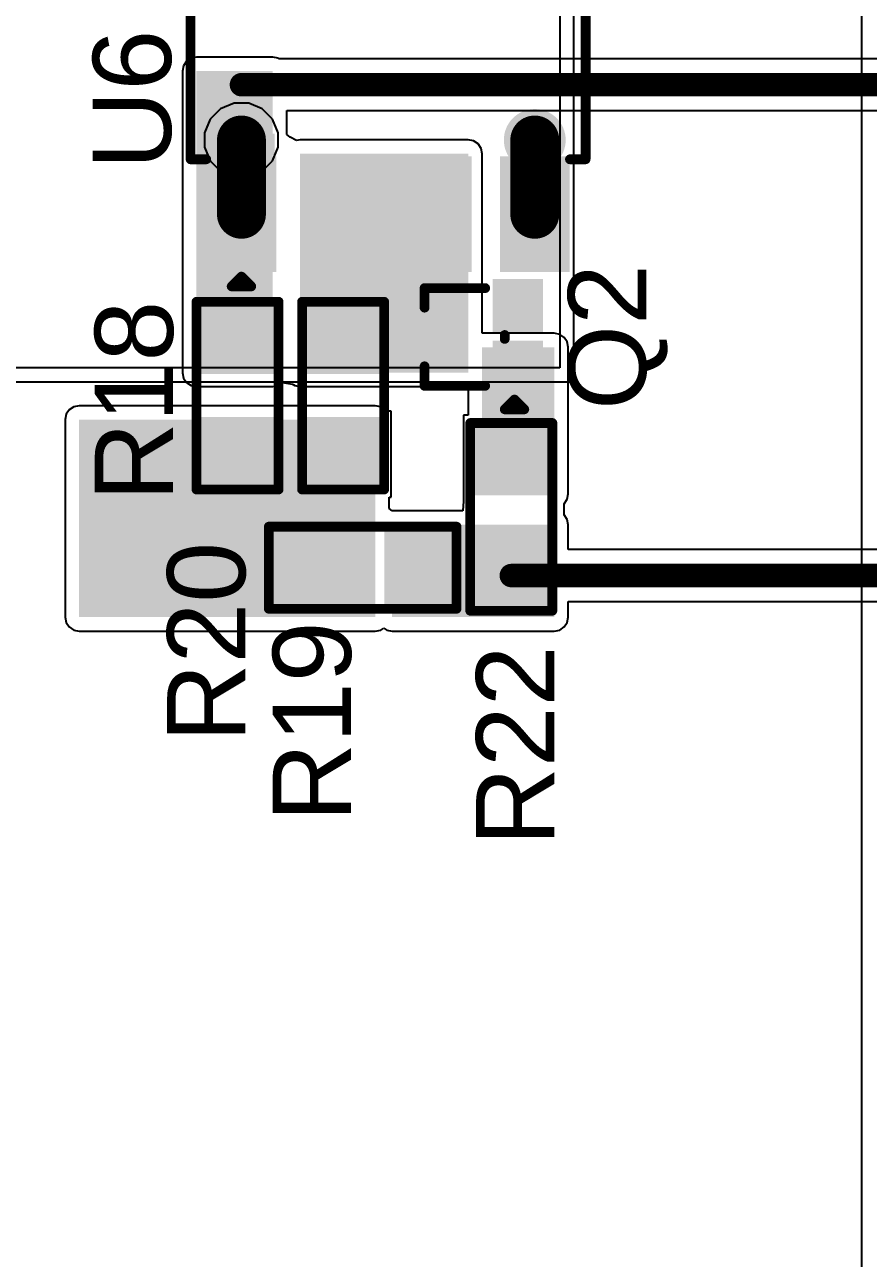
# Model space of a CAD drawing. Header units: millimetres. Extents: x -3 to 175, y -4 to 177.
# Drawn here: x 15.52 to 26.48, y 111.7 to 127.73 of the extents above; entities that cross this region are included whole.
import ezdxf

# ---------------------------------------------------------------- set-up
doc = ezdxf.new("R2010")
doc.units = ezdxf.units.MM
for name, color, linetype in [('BottomLayer', 5, 'Continuous'), ('BottomSolder', 6, 'Continuous'), ('TopLayer', 1, 'Continuous'), ('TopOverlay', 2, 'Continuous'), ('TopPaste', 8, 'Continuous'), ('TopSolder', 216, 'Continuous'), ('ViaHoleLayer', 16, 'Continuous')]:
    doc.layers.add(name, color=color, linetype=linetype)
doc.styles.add('Arial', font='', dxfattribs={"height": 0.2})
doc.styles.get('Arial').set_extended_font_data('Arial')

# ---------------------------------------------------------------- blocks, each defined once
blk = doc.blocks.new('SOP_8_52')
at = {"layer": 'TopLayer'}
for points in [[(-3.39999955, 2.25500057), (-2.09999961, 2.25500057), (-2.09999961, 1.55499943), (-3.39999955, 1.55499943)], [(2.09999961, 2.25500057), (3.39999955, 2.25500057), (3.39999955, 1.55499943), (2.09999961, 1.55499943)], [(-3.39999955, 0.98500057), (-2.09999961, 0.98500057), (-2.09999961, 0.28499943), (-3.39999955, 0.28499943)], [(2.09999961, 0.98500057), (3.39999955, 0.98500057), (3.39999955, 0.28499943), (2.09999961, 0.28499943)], [(-3.39999955, -0.28499943), (-2.09999961, -0.28499943), (-2.09999961, -0.98500057), (-3.39999955, -0.98500057)], [(2.09999961, -0.28499943), (3.39999955, -0.28499943), (3.39999955, -0.98500057), (2.09999961, -0.98500057)], [(-3.39999955, -1.55499943), (-2.09999961, -1.55499943), (-2.09999961, -2.25500057), (-3.39999955, -2.25500057)], [(2.09999961, -1.55499943), (3.39999955, -1.55499943), (3.39999955, -2.25500057), (2.09999961, -2.25500057)]]:
    blk.add_hatch(color=1, dxfattribs=at).paths.add_polyline_path(points)
at = {"layer": 'TopOverlay'}
blk.add_hatch(color=2, dxfattribs=at).paths.add_polyline_path([(-1.9812, 1.4732), (-1.7018, 1.4732), (-1.7018, 2.1336), (-1.9812, 2.1336)])
at = {"layer": 'TopPaste'}
for points in [[(-3.39999955, 2.25500057), (-2.09999961, 2.25500057), (-2.09999961, 1.55499943), (-3.39999955, 1.55499943)], [(2.09999961, 2.25500057), (3.39999955, 2.25500057), (3.39999955, 1.55499943), (2.09999961, 1.55499943)], [(-3.39999955, 0.98500057), (-2.09999961, 0.98500057), (-2.09999961, 0.28499943), (-3.39999955, 0.28499943)], [(2.09999961, 0.98500057), (3.39999955, 0.98500057), (3.39999955, 0.28499943), (2.09999961, 0.28499943)], [(-3.39999955, -0.28499943), (-2.09999961, -0.28499943), (-2.09999961, -0.98500057), (-3.39999955, -0.98500057)], [(2.09999961, -0.28499943), (3.39999955, -0.28499943), (3.39999955, -0.98500057), (2.09999961, -0.98500057)], [(-3.39999955, -1.55499943), (-2.09999961, -1.55499943), (-2.09999961, -2.25500057), (-3.39999955, -2.25500057)], [(2.09999961, -1.55499943), (3.39999955, -1.55499943), (3.39999955, -2.25500057), (2.09999961, -2.25500057)]]:
    blk.add_hatch(color=8, dxfattribs=at).paths.add_polyline_path(points)
at = {"layer": 'TopSolder'}
for points in [[(-3.501599549999999, 2.35660057), (-1.99839961, 2.35660057), (-1.99839961, 1.45339943), (-3.501599549999999, 1.45339943)], [(1.99839961, 2.35660057), (3.501599549999999, 2.35660057), (3.501599549999999, 1.45339943), (1.99839961, 1.45339943)], [(-3.501599549999999, 1.08660057), (-1.99839961, 1.08660057), (-1.99839961, 0.18339943), (-3.501599549999999, 0.18339943)], [(1.99839961, 1.08660057), (3.501599549999999, 1.08660057), (3.501599549999999, 0.18339943), (1.99839961, 0.18339943)], [(-3.501599549999999, -0.18339943), (-1.99839961, -0.18339943), (-1.99839961, -1.08660057), (-3.501599549999999, -1.08660057)], [(1.99839961, -0.18339943), (3.501599549999999, -0.18339943), (3.501599549999999, -1.08660057), (1.99839961, -1.08660057)], [(-3.501599549999999, -1.45339943), (-1.99839961, -1.45339943), (-1.99839961, -2.35660057), (-3.501599549999999, -2.35660057)], [(1.99839961, -1.45339943), (3.501599549999999, -1.45339943), (3.501599549999999, -2.35660057), (1.99839961, -2.35660057)]]:
    blk.add_hatch(color=216, dxfattribs=at).paths.add_polyline_path(points)
at = {"layer": 'TopOverlay', "const_width": 0.127}
for points in [[(-2.03559918, 2.5654), (-2.03559918, 2.3622)], [(-2.03559918, 2.5654), (2.02840082, 2.5654)], [(2.02840082, 2.5654), (2.02840082, 2.3622)], [(-3.68659918, 2.032), (-3.68659918, 1.778)], [(-3.68659918, 2.032), (-3.55959918, 1.905)], [(-3.55959918, 1.905), (-3.68659918, 1.778)], [(-2.03559918, -2.3622), (-2.03559918, -2.5654)], [(2.02840082, -2.3622), (2.02840082, -2.5654)], [(-2.03559918, -2.5654), (2.02840082, -2.5654)]]:
    blk.add_lwpolyline(points, dxfattribs=at)
at = {"layer": 'TopOverlay', "const_width": 0.0635}
for points in [[(-2.06734918, 2.5654, 1), (-2.00384918, 2.5654, 1)], [(-2.06734918, 2.5654, 1), (-2.00384918, 2.5654, 1)], [(1.99665082, 2.5654, 1), (2.06015082, 2.5654, 1)], [(1.99665082, 2.5654, 1), (2.06015082, 2.5654, 1)], [(-2.06734918, 2.3622, 1), (-2.00384918, 2.3622, 1)], [(1.99665082, 2.3622, 1), (2.06015082, 2.3622, 1)], [(-3.71834918, 2.032, 1), (-3.65484918, 2.032, 1)], [(-3.71834918, 2.032, 1), (-3.65484918, 2.032, 1)], [(-3.59134918, 1.905, 1), (-3.52784918, 1.905, 1)], [(-3.59134918, 1.905, 1), (-3.52784918, 1.905, 1)], [(-3.71834918, 1.778, 1), (-3.65484918, 1.778, 1)], [(-3.71834918, 1.778, 1), (-3.65484918, 1.778, 1)], [(-2.06734918, -2.3622, 1), (-2.00384918, -2.3622, 1)], [(1.99665082, -2.3622, 1), (2.06015082, -2.3622, 1)], [(-2.06734918, -2.5654, 1), (-2.00384918, -2.5654, 1)], [(-2.06734918, -2.5654, 1), (-2.00384918, -2.5654, 1)], [(1.99665082, -2.5654, 1), (2.06015082, -2.5654, 1)], [(1.99665082, -2.5654, 1), (2.06015082, -2.5654, 1)]]:
    blk.add_lwpolyline(points, format="xyb", close=True, dxfattribs=at)
blk = doc.blocks.new('R___0603_67')
at = {"layer": 'TopLayer'}
for points in [[(-0.3809999999999999, 0.4445), (-0.3809999999999999, -0.4445), (-1.143, -0.4445), (-1.143, 0.4445)], [(1.143, 0.4445), (1.143, -0.4445), (0.3809999999999999, -0.4445), (0.3809999999999999, 0.4445)]]:
    blk.add_hatch(color=1, dxfattribs=at).paths.add_polyline_path(points)
at = {"layer": 'TopPaste'}
for points in [[(-0.3809999999999999, 0.4445), (-0.3809999999999999, -0.4445), (-1.143, -0.4445), (-1.143, 0.4445)], [(1.143, 0.4445), (1.143, -0.4445), (0.3809999999999999, -0.4445), (0.3809999999999999, 0.4445)]]:
    blk.add_hatch(color=8, dxfattribs=at).paths.add_polyline_path(points)
at = {"layer": 'TopSolder'}
for points in [[(-0.2794, 0.5460999999999999), (-0.2794, -0.5460999999999999), (-1.2446, -0.5460999999999999), (-1.2446, 0.5460999999999999)], [(1.2446, 0.5460999999999999), (1.2446, -0.5460999999999999), (0.2794, -0.5460999999999999), (0.2794, 0.5460999999999999)]]:
    blk.add_hatch(color=216, dxfattribs=at).paths.add_polyline_path(points)
at = {"layer": 'TopOverlay', "const_width": 0.127}
for points in [[(-1.2192, -0.5334), (-1.2192, 0.5334)], [(1.2192, 0.5334), (-1.2192, 0.5334)], [(1.2192, -0.5334), (1.2192, 0.5334)], [(1.2192, -0.5334), (-1.2192, -0.5334)]]:
    blk.add_lwpolyline(points, dxfattribs=at)
at = {"layer": 'TopOverlay', "const_width": 0.0635}
for points in [[(-1.25095, 0.5334, 1), (-1.18745, 0.5334, 1)], [(-1.25095, 0.5334, 1), (-1.18745, 0.5334, 1)], [(1.18745, 0.5334, 1), (1.25095, 0.5334, 1)], [(1.18745, 0.5334, 1), (1.25095, 0.5334, 1)], [(-1.25095, -0.5334, 1), (-1.18745, -0.5334, 1)], [(-1.25095, -0.5334, 1), (-1.18745, -0.5334, 1)], [(1.18745, -0.5334, 1), (1.25095, -0.5334, 1)], [(1.18745, -0.5334, 1), (1.25095, -0.5334, 1)]]:
    blk.add_lwpolyline(points, format="xyb", close=True, dxfattribs=at)
blk = doc.blocks.new('R___0603_69')
at = {"layer": 'TopLayer'}
for points in [[(-0.3809999999999999, 0.4445), (-0.3809999999999999, -0.4445), (-1.143, -0.4445), (-1.143, 0.4445)], [(1.143, 0.4445), (1.143, -0.4445), (0.3809999999999999, -0.4445), (0.3809999999999999, 0.4445)]]:
    blk.add_hatch(color=1, dxfattribs=at).paths.add_polyline_path(points)
at = {"layer": 'TopPaste'}
for points in [[(-0.3809999999999999, 0.4445), (-0.3809999999999999, -0.4445), (-1.143, -0.4445), (-1.143, 0.4445)], [(1.143, 0.4445), (1.143, -0.4445), (0.3809999999999999, -0.4445), (0.3809999999999999, 0.4445)]]:
    blk.add_hatch(color=8, dxfattribs=at).paths.add_polyline_path(points)
at = {"layer": 'TopSolder'}
for points in [[(-0.2794, 0.5460999999999999), (-0.2794, -0.5460999999999999), (-1.2446, -0.5460999999999999), (-1.2446, 0.5460999999999999)], [(1.2446, 0.5460999999999999), (1.2446, -0.5460999999999999), (0.2794, -0.5460999999999999), (0.2794, 0.5460999999999999)]]:
    blk.add_hatch(color=216, dxfattribs=at).paths.add_polyline_path(points)
at = {"layer": 'TopOverlay', "const_width": 0.127}
for points in [[(-1.2192, -0.5334), (-1.2192, 0.5334)], [(1.2192, 0.5334), (-1.2192, 0.5334)], [(1.2192, -0.5334), (1.2192, 0.5334)], [(1.2192, -0.5334), (-1.2192, -0.5334)]]:
    blk.add_lwpolyline(points, dxfattribs=at)
at = {"layer": 'TopOverlay', "const_width": 0.0635}
for points in [[(-1.25095, 0.5334, 1), (-1.18745, 0.5334, 1)], [(-1.25095, 0.5334, 1), (-1.18745, 0.5334, 1)], [(1.18745, 0.5334, 1), (1.25095, 0.5334, 1)], [(1.18745, 0.5334, 1), (1.25095, 0.5334, 1)], [(-1.25095, -0.5334, 1), (-1.18745, -0.5334, 1)], [(-1.25095, -0.5334, 1), (-1.18745, -0.5334, 1)], [(1.18745, -0.5334, 1), (1.25095, -0.5334, 1)], [(1.18745, -0.5334, 1), (1.25095, -0.5334, 1)]]:
    blk.add_lwpolyline(points, format="xyb", close=True, dxfattribs=at)
blk = doc.blocks.new('R___0603_70')
at = {"layer": 'TopLayer'}
for points in [[(-0.3809999999999999, 0.4445), (-0.3809999999999999, -0.4445), (-1.143, -0.4445), (-1.143, 0.4445)], [(1.143, 0.4445), (1.143, -0.4445), (0.3809999999999999, -0.4445), (0.3809999999999999, 0.4445)]]:
    blk.add_hatch(color=1, dxfattribs=at).paths.add_polyline_path(points)
at = {"layer": 'TopPaste'}
for points in [[(-0.3809999999999999, 0.4445), (-0.3809999999999999, -0.4445), (-1.143, -0.4445), (-1.143, 0.4445)], [(1.143, 0.4445), (1.143, -0.4445), (0.3809999999999999, -0.4445), (0.3809999999999999, 0.4445)]]:
    blk.add_hatch(color=8, dxfattribs=at).paths.add_polyline_path(points)
at = {"layer": 'TopSolder'}
for points in [[(-0.2794, 0.5460999999999999), (-0.2794, -0.5460999999999999), (-1.2446, -0.5460999999999999), (-1.2446, 0.5460999999999999)], [(1.2446, 0.5460999999999999), (1.2446, -0.5460999999999999), (0.2794, -0.5460999999999999), (0.2794, 0.5460999999999999)]]:
    blk.add_hatch(color=216, dxfattribs=at).paths.add_polyline_path(points)
at = {"layer": 'TopOverlay', "const_width": 0.127}
for points in [[(-1.2192, 0.5334), (-1.2192, -0.5334)], [(1.2192, 0.5334), (-1.2192, 0.5334)], [(1.2192, 0.5334), (1.2192, -0.5334)], [(1.2192, -0.5334), (-1.2192, -0.5334)]]:
    blk.add_lwpolyline(points, dxfattribs=at)
at = {"layer": 'TopOverlay', "const_width": 0.0635}
for points in [[(-1.25095, 0.5334, 1), (-1.18745, 0.5334, 1)], [(-1.25095, 0.5334, 1), (-1.18745, 0.5334, 1)], [(1.18745, 0.5334, 1), (1.25095, 0.5334, 1)], [(1.18745, 0.5334, 1), (1.25095, 0.5334, 1)], [(-1.25095, -0.5334, 1), (-1.18745, -0.5334, 1)], [(-1.25095, -0.5334, 1), (-1.18745, -0.5334, 1)], [(1.18745, -0.5334, 1), (1.25095, -0.5334, 1)], [(1.18745, -0.5334, 1), (1.25095, -0.5334, 1)]]:
    blk.add_lwpolyline(points, format="xyb", close=True, dxfattribs=at)
blk = doc.blocks.new('R___0603_71')
at = {"layer": 'TopLayer'}
for points in [[(-0.3809999999999999, 0.4445), (-0.3809999999999999, -0.4445), (-1.143, -0.4445), (-1.143, 0.4445)], [(1.143, 0.4445), (1.143, -0.4445), (0.3809999999999999, -0.4445), (0.3809999999999999, 0.4445)]]:
    blk.add_hatch(color=1, dxfattribs=at).paths.add_polyline_path(points)
at = {"layer": 'TopPaste'}
for points in [[(-0.3809999999999999, 0.4445), (-0.3809999999999999, -0.4445), (-1.143, -0.4445), (-1.143, 0.4445)], [(1.143, 0.4445), (1.143, -0.4445), (0.3809999999999999, -0.4445), (0.3809999999999999, 0.4445)]]:
    blk.add_hatch(color=8, dxfattribs=at).paths.add_polyline_path(points)
at = {"layer": 'TopSolder'}
for points in [[(-0.2794, 0.5460999999999999), (-0.2794, -0.5460999999999999), (-1.2446, -0.5460999999999999), (-1.2446, 0.5460999999999999)], [(1.2446, 0.5460999999999999), (1.2446, -0.5460999999999999), (0.2794, -0.5460999999999999), (0.2794, 0.5460999999999999)]]:
    blk.add_hatch(color=216, dxfattribs=at).paths.add_polyline_path(points)
at = {"layer": 'TopOverlay', "const_width": 0.127}
for points in [[(-1.2192, 0.5334), (-1.2192, -0.5334)], [(-1.2192, 0.5334), (1.2192, 0.5334)], [(1.2192, 0.5334), (1.2192, -0.5334)], [(-1.2192, -0.5334), (1.2192, -0.5334)]]:
    blk.add_lwpolyline(points, dxfattribs=at)
at = {"layer": 'TopOverlay', "const_width": 0.0635}
for points in [[(-1.25095, 0.5334, 1), (-1.18745, 0.5334, 1)], [(-1.25095, 0.5334, 1), (-1.18745, 0.5334, 1)], [(1.18745, 0.5334, 1), (1.25095, 0.5334, 1)], [(1.18745, 0.5334, 1), (1.25095, 0.5334, 1)], [(-1.25095, -0.5334, 1), (-1.18745, -0.5334, 1)], [(-1.25095, -0.5334, 1), (-1.18745, -0.5334, 1)], [(1.18745, -0.5334, 1), (1.25095, -0.5334, 1)], [(1.18745, -0.5334, 1), (1.25095, -0.5334, 1)]]:
    blk.add_lwpolyline(points, format="xyb", close=True, dxfattribs=at)
blk = doc.blocks.new('SOT_723_93')
at = {"layer": 'TopLayer'}
for points in [[(-0.2499995, 0.7999996699999999), (0.2499995, 0.7999996699999999), (0.2499995, 0.35000057), (-0.2499995, 0.35000057)], [(-0.6499986999999999, -0.35000057), (-0.1499997, -0.35000057), (-0.1499997, -0.7999996699999999), (-0.6499986999999999, -0.7999996699999999)], [(0.15000224, -0.35000057), (0.65000124, -0.35000057), (0.65000124, -0.7999996699999999), (0.15000224, -0.7999996699999999)]]:
    blk.add_hatch(color=1, dxfattribs=at).paths.add_polyline_path(points)
at = {"layer": 'TopPaste'}
for points in [[(-0.2499995, 0.7999996699999999), (0.2499995, 0.7999996699999999), (0.2499995, 0.35000057), (-0.2499995, 0.35000057)], [(-0.6499986999999999, -0.35000057), (-0.1499997, -0.35000057), (-0.1499997, -0.7999996699999999), (-0.6499986999999999, -0.7999996699999999)], [(0.15000224, -0.35000057), (0.65000124, -0.35000057), (0.65000124, -0.7999996699999999), (0.15000224, -0.7999996699999999)]]:
    blk.add_hatch(color=8, dxfattribs=at).paths.add_polyline_path(points)
at = {"layer": 'TopSolder'}
for points in [[(-0.3515995, 0.90159967), (0.3515995, 0.90159967), (0.3515995, 0.24840057), (-0.3515995, 0.24840057)], [(-0.7515987, -0.24840057), (-0.0483997, -0.24840057), (-0.0483997, -0.90159967), (-0.7515987, -0.90159967)], [(0.04840223999999999, -0.24840057), (0.75160124, -0.24840057), (0.75160124, -0.90159967), (0.04840223999999999, -0.90159967)]]:
    blk.add_hatch(color=216, dxfattribs=at).paths.add_polyline_path(points)
at = {"layer": 'TopOverlay', "const_width": 0.127}
for points in [[(-0.635, 0.635), (-0.635, -0.1524)], [(-0.635, 0.635), (-0.3809999999999999, 0.635)], [(-0.635, 0.635), (-0.635, -0.1524)], [(-0.635, 0.635), (-0.3809999999999999, 0.635)], [(0.3809999999999999, 0.635), (0.635, 0.635)], [(0.635, 0.635), (0.635, -0.1524)], [(-0.9397999999999999, -0.4064), (-0.9397999999999999, -0.6604)], [(-0.9397999999999999, -0.4064), (-0.8128, -0.5334)], [(-0.8128, -0.5334), (-0.9397999999999999, -0.6604)], [(-0.0254, -0.4064), (0.0254, -0.4064)]]:
    blk.add_lwpolyline(points, dxfattribs=at)
at = {"layer": 'TopOverlay', "const_width": 0.0635}
for points in [[(-0.66675, 0.635, 1), (-0.60325, 0.635, 1)], [(-0.66675, 0.635, 1), (-0.60325, 0.635, 1)], [(-0.66675, 0.635, 1), (-0.60325, 0.635, 1)], [(-0.66675, 0.635, 1), (-0.60325, 0.635, 1)], [(-0.41275, 0.635, 1), (-0.34925, 0.635, 1)], [(-0.41275, 0.635, 1), (-0.34925, 0.635, 1)], [(0.34925, 0.635, 1), (0.41275, 0.635, 1)], [(0.60325, 0.635, 1), (0.66675, 0.635, 1)], [(0.60325, 0.635, 1), (0.66675, 0.635, 1)], [(-0.66675, -0.1524, 1), (-0.60325, -0.1524, 1)], [(-0.66675, -0.1524, 1), (-0.60325, -0.1524, 1)], [(0.60325, -0.1524, 1), (0.66675, -0.1524, 1)], [(-0.9715499999999999, -0.4064, 1), (-0.9080499999999999, -0.4064, 1)], [(-0.9715499999999999, -0.4064, 1), (-0.9080499999999999, -0.4064, 1)], [(-0.84455, -0.5334, 1), (-0.7810499999999999, -0.5334, 1)], [(-0.84455, -0.5334, 1), (-0.7810499999999999, -0.5334, 1)], [(-0.05714999999999999, -0.4064, 1), (0.00635, -0.4064, 1)], [(-0.00635, -0.4064, 1), (0.05714999999999999, -0.4064, 1)], [(-0.9715499999999999, -0.6604, 1), (-0.9080499999999999, -0.6604, 1)], [(-0.9715499999999999, -0.6604, 1), (-0.9080499999999999, -0.6604, 1)]]:
    blk.add_lwpolyline(points, format="xyb", close=True, dxfattribs=at)

msp = doc.modelspace()

# ---------------------------------------------------------------- hatches: boundary and pattern name
at = {"layer": 'BottomLayer'}
h = msp.add_hatch(color=5, dxfattribs=at)
edge = h.paths.add_edge_path()
edge.add_arc((18.33876698, 126.23123344), 0.2999994, 0, 360)
h = msp.add_hatch(color=5, dxfattribs=at)
edge = h.paths.add_edge_path()
edge.add_arc((22.14876698, 126.23123344), 0.2999994, 0, 360)
h = msp.add_hatch(color=5, dxfattribs=at)
edge = h.paths.add_edge_path()
edge.add_arc((16.63696698, 122.17403302), 0.2999994, 0, 360)
h = msp.add_hatch(color=5, dxfattribs=at)
edge = h.paths.add_edge_path()
edge.add_arc((16.63696698, 121.31043302), 0.2999994, 0, 360)
h = msp.add_hatch(color=5, dxfattribs=at)
edge = h.paths.add_edge_path()
edge.add_arc((16.63696698, 120.44683302), 0.2999994, 0, 360)
at = {"layer": 'BottomSolder'}
h = msp.add_hatch(color=6, dxfattribs=at)
edge = h.paths.add_edge_path()
edge.add_arc((18.33876698, 126.23123344), 0.4015993999999999, 0, 360)
h = msp.add_hatch(color=6, dxfattribs=at)
edge = h.paths.add_edge_path()
edge.add_arc((22.14876698, 126.23123344), 0.4015993999999999, 0, 360)
h = msp.add_hatch(color=6, dxfattribs=at)
edge = h.paths.add_edge_path()
edge.add_arc((16.63696698, 122.17403302), 0.4015993999999999, 0, 360)
h = msp.add_hatch(color=6, dxfattribs=at)
edge = h.paths.add_edge_path()
edge.add_arc((16.63696698, 121.31043302), 0.4015993999999999, 0, 360)
h = msp.add_hatch(color=6, dxfattribs=at)
edge = h.paths.add_edge_path()
edge.add_arc((16.63696698, 120.44683302), 0.4015993999999999, 0, 360)
at = {"layer": 'TopLayer'}
for points in [[(18.74520508, 127.127), (17.75460508, 127.127), (17.75460508, 123.20859788), (18.74520508, 123.20859788)], [(19.1008, 123.20860042), (21.2852, 123.20860042), (21.2852, 126.05340042), (19.1008, 126.05340042)], [(21.463, 121.63380042), (22.4028, 121.63380042), (22.4028, 123.53880042), (21.463, 123.53880042)], [(16.2306, 122.59903852), (16.2306, 120.03363852), (20.07777036, 120.03363852), (20.07777036, 122.59903852)], [(22.40280254, 120.03363344), (22.40280254, 121.2342), (20.29460254, 121.2342), (20.29460254, 120.03363344)]]:
    msp.add_hatch(color=1, dxfattribs=at).paths.add_polyline_path(points)
h = msp.add_hatch(color=1, dxfattribs=at)
edge = h.paths.add_edge_path()
edge.add_arc((18.33876698, 126.23123344), 0.2999994, 0, 360)
h = msp.add_hatch(color=1, dxfattribs=at)
edge = h.paths.add_edge_path()
edge.add_arc((22.14876698, 126.23123344), 0.2999994, 0, 360)
h = msp.add_hatch(color=1, dxfattribs=at)
edge = h.paths.add_edge_path()
edge.add_arc((16.63696698, 122.17403302), 0.2999994, 0, 360)
h = msp.add_hatch(color=1, dxfattribs=at)
edge = h.paths.add_edge_path()
edge.add_arc((16.63696698, 121.31043302), 0.2999994, 0, 360)
h = msp.add_hatch(color=1, dxfattribs=at)
edge = h.paths.add_edge_path()
edge.add_arc((16.63696698, 120.44683302), 0.2999994, 0, 360)
at = {"layer": 'TopSolder'}
h = msp.add_hatch(color=216, dxfattribs=at)
edge = h.paths.add_edge_path()
edge.add_arc((18.33876698, 126.23123344), 0.4015993999999999, 0, 360)
h = msp.add_hatch(color=216, dxfattribs=at)
edge = h.paths.add_edge_path()
edge.add_arc((22.14876698, 126.23123344), 0.4015993999999999, 0, 360)
h = msp.add_hatch(color=216, dxfattribs=at)
edge = h.paths.add_edge_path()
edge.add_arc((16.63696698, 122.17403302), 0.4015993999999999, 0, 360)
h = msp.add_hatch(color=216, dxfattribs=at)
edge = h.paths.add_edge_path()
edge.add_arc((16.63696698, 121.31043302), 0.4015993999999999, 0, 360)
h = msp.add_hatch(color=216, dxfattribs=at)
edge = h.paths.add_edge_path()
edge.add_arc((16.63696698, 120.44683302), 0.4015993999999999, 0, 360)
at = {"layer": 'ViaHoleLayer'}
h = msp.add_hatch(color=16, dxfattribs=at)
edge = h.paths.add_edge_path()
edge.add_arc((18.33876698, 126.23123344), 0.1499997, 0, 360)
h = msp.add_hatch(color=16, dxfattribs=at)
edge = h.paths.add_edge_path()
edge.add_arc((22.14876698, 126.23123344), 0.1499997, 0, 360)
h = msp.add_hatch(color=16, dxfattribs=at)
edge = h.paths.add_edge_path()
edge.add_arc((16.63696698, 122.17403302), 0.1499997, 0, 360)
h = msp.add_hatch(color=16, dxfattribs=at)
edge = h.paths.add_edge_path()
edge.add_arc((16.63696698, 121.31043302), 0.1499997, 0, 360)
h = msp.add_hatch(color=16, dxfattribs=at)
edge = h.paths.add_edge_path()
edge.add_arc((16.63696698, 120.44683302), 0.1499997, 0, 360)

# ---------------------------------------------------------------- linework, layer by layer
at = {"layer": 'BottomLayer'}
for p, q in [((26.3906, 161.5694), (26.3906, 123.0884)), ((22.6568, 123.0884), (22.6568, 153.27375492)), ((22.47551766, 132.83851766), (22.47551766, 123.26968234)), ((18.06811474, 126.63629232), (17.9337081, 126.50188568)), ((18.2437278, 126.70903284), (18.06811474, 126.63629232)), ((18.43380616, 126.70903284), (18.2437278, 126.70903284)), ((18.60941922, 126.63629232), (18.43380616, 126.70903284)), ((18.74382586, 126.50188568), (18.60941922, 126.63629232)), ((17.9337081, 126.50188568), (17.86096758, 126.32627262)), ((18.81656638, 126.32627262), (18.74382586, 126.50188568)), ((17.86096758, 126.32627262), (17.86096758, 126.13619426)), ((18.81656638, 126.13619426), (18.81656638, 126.32627262)), ((17.86096758, 126.13619426), (17.9337081, 125.9605812)), ((18.74382586, 125.9605812), (18.81656638, 126.13619426)), ((17.9337081, 125.9605812), (18.06811474, 125.82617456)), ((18.60941922, 125.82617456), (18.74382586, 125.9605812)), ((18.06811474, 125.82617456), (18.2437278, 125.75343404)), ((18.43380616, 125.75343404), (18.60941922, 125.82617456)), ((18.2437278, 125.75343404), (18.43380616, 125.75343404)), ((22.47551766, 123.26968234), (11.7856, 123.26968234)), ((11.7856, 123.0884), (22.6568, 123.0884)), ((26.3906, 123.0884), (26.3906, 111.56326938))]:
    msp.add_line(p, q, dxfattribs=at)
at = {"layer": 'TopLayer'}
for p, q in [((17.6264189, 127.25518618), (17.58712256, 127.19637248)), ((17.6852326, 127.29448252), (17.6264189, 127.25518618)), ((17.75460508, 127.30828234), (17.6852326, 127.29448252)), ((18.74520508, 127.30828234), (17.75460508, 127.30828234)), ((18.81457756, 127.29448252), (18.74520508, 127.30828234)), ((18.82751886, 127.28583636), (18.81457756, 127.29448252)), ((63.74151336, 127.28583636), (18.82751886, 127.28583636)), ((17.58712256, 127.19637248), (17.57332274, 127.127)), ((17.57332274, 127.127), (17.57332274, 123.20859534)), ((18.92648742, 126.30350914), (18.92648742, 126.6124976)), ((18.92648742, 126.6124976), (63.88096698, 126.6124976)), ((18.97072406, 126.26867812), (18.92648742, 126.30350914)), ((19.05348996, 126.22527206), (18.97072406, 126.26867812)), ((19.1008, 126.23468276), (19.05348996, 126.22527206)), ((21.2852, 126.23468276), (19.1008, 126.23468276)), ((21.35457248, 126.22088294), (21.2852, 126.23468276)), ((21.41338618, 126.1815866), (21.35457248, 126.22088294)), ((21.45268252, 126.1227729), (21.41338618, 126.1815866)), ((21.46648234, 126.05340042), (21.45268252, 126.1227729)), ((21.46648234, 123.72008276), (21.46648234, 126.05340042)), ((22.4028, 123.72008276), (21.46648234, 123.72008276)), ((22.47217248, 123.70628294), (22.4028, 123.72008276)), ((22.53098618, 123.6669866), (22.47217248, 123.70628294)), ((22.57028252, 123.6081729), (22.53098618, 123.6669866)), ((22.58408234, 123.53880042), (22.57028252, 123.6081729)), ((22.58408234, 121.63380042), (22.58408234, 123.53880042)), ((17.57332274, 123.20859534), (17.58712256, 123.13922286)), ((17.58712256, 123.13922286), (17.6264189, 123.08040916)), ((17.6264189, 123.08040916), (17.6852326, 123.04111282)), ((18.81457756, 123.04111282), (18.87339126, 123.08040916)), ((18.87339126, 123.08040916), (19.00296936, 123.05937034)), ((17.6852326, 123.04111282), (17.75460508, 123.027313)), ((17.75460508, 123.027313), (18.74520508, 123.027313)), ((18.74520508, 123.027313), (18.81457756, 123.04111282)), ((19.00296936, 123.05937034), (19.01243848, 123.0538052)), ((19.01243848, 123.0538052), (19.03142752, 123.0411179)), ((19.03142752, 123.0411179), (19.1008, 123.02731808)), ((19.1008, 123.02731808), (21.28171766, 123.02731808)), ((21.28171766, 123.02731808), (21.28171766, 122.65663302)), ((16.16122752, 122.76652104), (16.10241382, 122.7272247)), ((16.2306, 122.78032086), (16.16122752, 122.76652104)), ((20.0777729, 122.78032086), (16.2306, 122.78032086)), ((20.14714538, 122.76652104), (20.0777729, 122.78032086)), ((20.20595908, 122.7272247), (20.14714538, 122.76652104)), ((16.06311748, 122.668411), (16.04931766, 122.59903852)), ((16.04931766, 122.59903852), (16.04931766, 120.03363852)), ((16.10241382, 122.7272247), (16.06311748, 122.668411)), ((20.21918232, 122.70743302), (20.20595908, 122.7272247)), ((20.2819, 122.70743302), (20.21918232, 122.70743302)), ((20.2819, 121.58983302), (20.2819, 122.70743302)), ((21.28171766, 122.65663302), (21.2217, 122.65663302)), ((21.2217, 122.65663302), (21.2217, 121.53903556)), ((22.57028252, 121.56442794), (22.58408234, 121.63380042)), ((20.25905524, 121.44465678), (20.25905524, 121.58983302)), ((20.25905524, 121.58983302), (20.2819, 121.58983302)), ((21.22169746, 121.53903556), (21.21337134, 121.41548234)), ((21.2217, 121.53903556), (21.22169746, 121.53903556)), ((22.53098618, 121.50561678), (22.57028252, 121.56442794)), ((22.53098872, 121.36238364), (22.53098618, 121.50561678)), ((20.29460508, 121.41548234), (20.25905524, 121.44465678)), ((21.21337134, 121.41548234), (20.29460508, 121.41548234)), ((22.57028506, 121.30357248), (22.53098872, 121.36238364)), ((22.58408488, 121.2342), (22.57028506, 121.30357248)), ((22.58408488, 120.9105024), (22.58408488, 121.2342)), ((63.6145794, 120.9105024), (22.58408488, 120.9105024)), ((22.58408488, 120.03363344), (22.58408488, 120.23716364)), ((22.58408488, 120.23716364), (63.75403301999999, 120.23716364)), ((16.04931766, 120.03363852), (16.06311748, 119.96426604)), ((22.57028506, 119.96426096), (22.58408488, 120.03363344)), ((16.06311748, 119.96426604), (16.10241382, 119.90545234)), ((16.10241382, 119.90545234), (16.16122752, 119.866156)), ((16.16122752, 119.866156), (16.2306, 119.85235618)), ((20.0777729, 119.85235618), (20.14714538, 119.866156)), ((20.14714538, 119.866156), (20.18618518, 119.89223926)), ((20.18618518, 119.89223926), (20.22523006, 119.86615092)), ((20.22523006, 119.86615092), (20.29460254, 119.8523511)), ((22.40280254, 119.8523511), (22.47217502, 119.86615092)), ((22.47217502, 119.86615092), (22.53098872, 119.90544726)), ((22.53098872, 119.90544726), (22.57028506, 119.96426096)), ((16.2306, 119.85235618), (20.0777729, 119.85235618)), ((20.29460254, 119.8523511), (22.40280254, 119.8523511))]:
    msp.add_line(p, q, dxfattribs=at)
for points, const_width in [([(18.33876698, 126.94916698), (63.88096698, 126.94916698)], 0.3048), ([(18.3388, 125.26603344), (18.3388, 126.23120042)], 0.635), ([(22.1488, 125.26603344), (22.1488, 126.23120042)], 0.635), ([(21.844, 120.57383302), (63.75403301999999, 120.57383302)], 0.3048)]:
    msp.add_lwpolyline(points, dxfattribs=dict(at, const_width=const_width))
for points, const_width in [([(18.26256698, 126.94916698, 1), (18.41496698, 126.94916698, 1)], 0.1524), ([(18.18005, 126.23120042, 1), (18.49755, 126.23120042, 1)], 0.3175), ([(21.99005, 126.23120042, 1), (22.30755, 126.23120042, 1)], 0.3175), ([(18.18005, 125.26603344, 1), (18.49755, 125.26603344, 1)], 0.3175), ([(21.99005, 125.26603344, 1), (22.30755, 125.26603344, 1)], 0.3175), ([(21.7678, 120.57383302, 1), (21.9202, 120.57383302, 1)], 0.1524)]:
    msp.add_lwpolyline(points, format="xyb", close=True, dxfattribs=dict(at, const_width=const_width))

# ---------------------------------------------------------------- block references
for name, p, rotation in [('SOP_8_52', (20.2438, 128.01603302), 90), ('SOT_723_93', (21.35220012, 123.67263302), 90), ('R___0603_71', (18.288, 122.91063302), 90), ('R___0603_69', (19.6596, 122.91063302), 270), ('R___0603_67', (21.844, 121.33583302), 270), ('R___0603_70', (19.9136, 120.67543302), 180)]:
    msp.add_blockref(name, p, dxfattribs=dict(rotation=rotation))

# ---------------------------------------------------------------- texts
at = {"layer": 'TopOverlay', "style": 'Arial'}
for s, p in [('U6', (17.4242349, 125.84884152)), ('Q2', (23.5964349, 122.72464152)), ('R18', (17.4496349, 121.5394445)), ('R20', (18.3894349, 118.40680408)), ('R19', (19.7610349, 117.3738445)), ('R22', (22.4026349, 117.06060408))]:
    msp.add_text(s, height=1.016, rotation=90, dxfattribs=at).set_placement(p)

doc.saveas('drawing.dxf')
